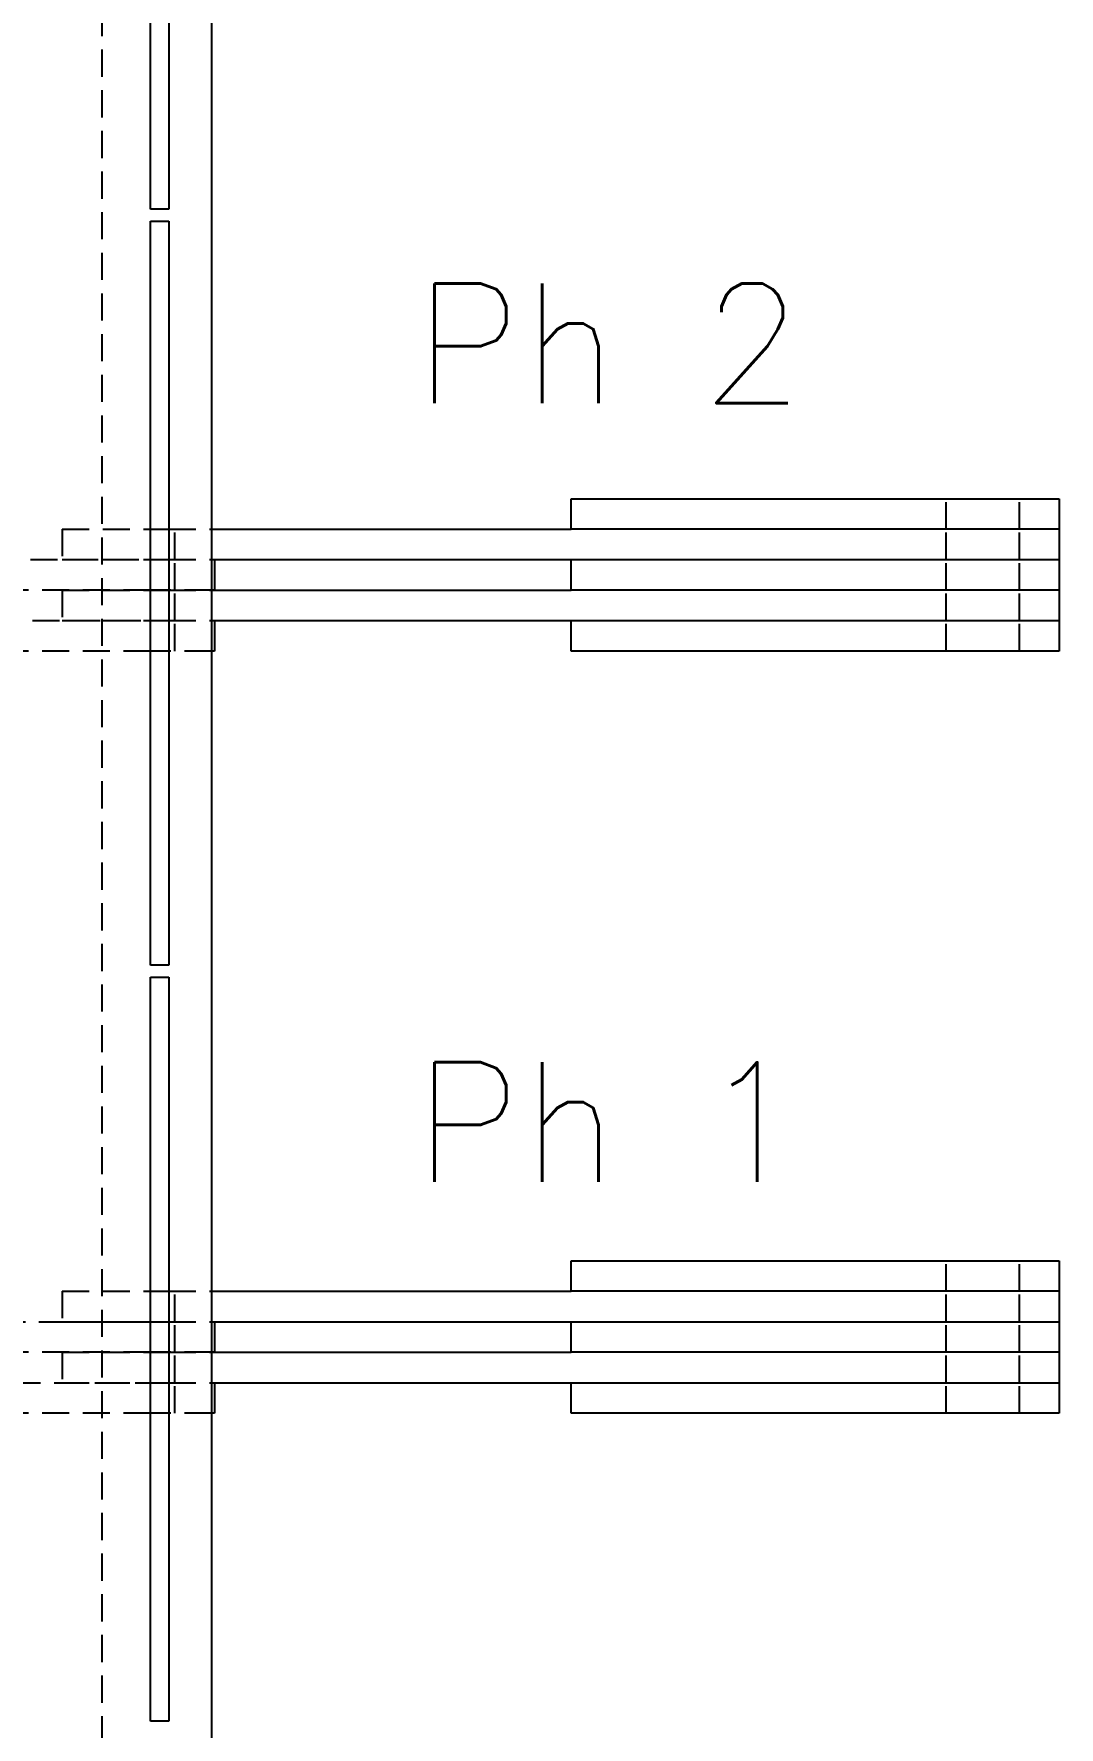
# Model space of a CAD drawing. Header units: millimetres. Extents: x -116965 to 323937, y 291661 to 566926.
# Drawn here: x -11730 to -11610, y 325360.9 to 325559.3 of the extents above; entities that cross this region are included whole.
import ezdxf
from ezdxf.enums import TextEntityAlignment as Align

# ---------------------------------------------------------------- set-up
doc = ezdxf.new("R2010")
doc.units = ezdxf.units.MM
doc.linetypes.add('HIDDEN2', pattern=[4.7625, 3.175, -1.5875])
doc.layers.get('0').update_dxf_attribs({"lineweight": 18})
doc.layers.add('ALPHA', color=255, linetype='Continuous')
doc.layers.add('Pointille_Court', color=40, linetype='HIDDEN2', lineweight=25)
doc.styles.add('SCH_1', font='romans.shx')

msp = doc.modelspace()

# ---------------------------------------------------------------- linework, layer by layer
at = {"layer": 'ALPHA'}
for p, q in [((-11709.236022, 325655.554828), (-11709.236022, 325241.269113)), ((-11716.378879, 325538.769113), (-11716.378879, 325625.911971)), ((-11714.236022, 325625.911971), (-11714.236022, 325538.769113)), ((-11714.236022, 325538.769113), (-11716.378879, 325538.769113)), ((-11716.378879, 325537.340542), (-11714.236022, 325537.340542)), ((-11716.378879, 325450.197685), (-11716.378879, 325537.340542)), ((-11714.236022, 325537.340542), (-11714.236022, 325450.197685)), ((-11667.093173, 325501.269113), (-11667.093173, 325504.840542)), ((-11667.093173, 325504.840542), (-11609.950307, 325504.840542)), ((-11609.950307, 325504.840542), (-11609.950307, 325501.269113)), ((-11716.378879, 325501.269113), (-11714.236022, 325501.269113)), ((-11709.236022, 325501.269113), (-11667.093173, 325501.269113)), ((-11609.950307, 325501.269113), (-11667.093173, 325501.269113)), ((-11609.950307, 325501.269113), (-11609.950307, 325497.697685)), ((-11716.378879, 325497.697685), (-11714.236022, 325497.697685)), ((-11716.378879, 325497.697685), (-11714.236022, 325497.697685)), ((-11709.236022, 325497.697685), (-11708.878879, 325497.697685)), ((-11709.236022, 325497.697685), (-11667.093173, 325497.697685)), ((-11708.878879, 325497.697685), (-11708.878879, 325494.126256)), ((-11667.093173, 325494.126256), (-11667.093173, 325497.697685)), ((-11667.093173, 325497.697685), (-11609.950307, 325497.697685)), ((-11609.950307, 325497.697685), (-11609.950307, 325494.126256)), ((-11714.236022, 325494.126256), (-11716.378879, 325494.126256)), ((-11716.378879, 325494.126256), (-11714.236022, 325494.126256)), ((-11708.878879, 325494.126256), (-11709.236022, 325494.126256)), ((-11709.236022, 325494.126256), (-11667.093173, 325494.126256)), ((-11609.950307, 325494.126256), (-11667.093173, 325494.126256)), ((-11609.950307, 325494.126256), (-11609.950307, 325490.554828)), ((-11716.378879, 325490.554828), (-11714.236022, 325490.554828)), ((-11716.378879, 325490.554828), (-11714.236022, 325490.554828)), ((-11709.236022, 325490.554828), (-11708.878879, 325490.554828)), ((-11709.236022, 325490.554828), (-11667.093173, 325490.554828)), ((-11708.878879, 325490.554828), (-11708.878879, 325486.983399)), ((-11667.093173, 325486.983399), (-11667.093173, 325490.554828)), ((-11667.093173, 325490.554828), (-11609.950307, 325490.554828)), ((-11609.950307, 325490.554828), (-11609.950307, 325486.983399)), ((-11714.236022, 325486.983399), (-11716.378879, 325486.983399)), ((-11708.878879, 325486.983399), (-11709.236022, 325486.983399)), ((-11609.950307, 325486.983399), (-11667.093173, 325486.983399)), ((-11714.236022, 325450.197685), (-11716.378879, 325450.197685)), ((-11716.378879, 325448.769113), (-11714.236022, 325448.769113)), ((-11716.378879, 325361.626256), (-11716.378879, 325448.769113)), ((-11714.236022, 325448.769113), (-11714.236022, 325361.626256)), ((-11667.093173, 325411.983399), (-11667.093173, 325415.554828)), ((-11667.093173, 325415.554828), (-11609.950307, 325415.554828)), ((-11609.950307, 325415.554828), (-11609.950307, 325411.983399)), ((-11716.378879, 325411.983399), (-11714.236022, 325411.983399)), ((-11709.236022, 325411.983399), (-11667.093173, 325411.983399)), ((-11609.950307, 325411.983399), (-11667.093173, 325411.983399)), ((-11609.950307, 325411.983399), (-11609.950307, 325408.411971)), ((-11716.378879, 325408.411971), (-11714.236022, 325408.411971)), ((-11716.378879, 325408.411971), (-11714.236022, 325408.411971)), ((-11709.236022, 325408.411971), (-11708.878879, 325408.411971)), ((-11709.236022, 325408.411971), (-11667.093173, 325408.411971)), ((-11708.878879, 325408.411971), (-11708.878879, 325404.840542)), ((-11667.093173, 325404.840542), (-11667.093173, 325408.411971)), ((-11667.093173, 325408.411971), (-11609.950307, 325408.411971)), ((-11609.950307, 325408.411971), (-11609.950307, 325404.840542)), ((-11714.236022, 325404.840542), (-11716.378879, 325404.840542)), ((-11716.378879, 325404.840542), (-11714.236022, 325404.840542)), ((-11708.878879, 325404.840542), (-11709.236022, 325404.840542)), ((-11709.236022, 325404.840542), (-11667.093173, 325404.840542)), ((-11609.950307, 325404.840542), (-11667.093173, 325404.840542)), ((-11609.950307, 325404.840542), (-11609.950307, 325401.269113)), ((-11716.378879, 325401.269113), (-11714.236022, 325401.269113)), ((-11716.378879, 325401.269113), (-11714.236022, 325401.269113)), ((-11709.236022, 325401.269113), (-11708.878879, 325401.269113)), ((-11709.236022, 325401.269113), (-11667.093173, 325401.269113)), ((-11708.878879, 325401.269113), (-11708.878879, 325397.697685)), ((-11667.093173, 325397.697685), (-11667.093173, 325401.269113)), ((-11667.093173, 325401.269113), (-11609.950307, 325401.269113)), ((-11609.950307, 325401.269113), (-11609.950307, 325397.697685)), ((-11714.236022, 325397.697685), (-11716.378879, 325397.697685)), ((-11708.878879, 325397.697685), (-11709.236022, 325397.697685)), ((-11609.950307, 325397.697685), (-11667.093173, 325397.697685)), ((-11714.236022, 325361.626256), (-11716.378879, 325361.626256))]:
    msp.add_line(p, q, dxfattribs=at)
at = {"layer": 'Pointille_Court'}
for p, q in [((-11722.093164, 325624.126256), (-11722.093164, 325274.840542)), ((-11623.164593, 325501.269113), (-11623.164593, 325504.840542)), ((-11614.593164, 325501.269113), (-11614.593164, 325504.840542)), ((-11726.736022, 325501.269113), (-11726.736022, 325497.697685)), ((-11726.736022, 325501.269113), (-11716.378879, 325501.269113)), ((-11714.236022, 325501.269113), (-11709.236022, 325501.269113)), ((-11713.521736, 325497.697685), (-11713.521736, 325501.269113)), ((-11623.164593, 325497.697685), (-11623.164593, 325501.269113)), ((-11614.593164, 325497.697685), (-11614.593164, 325501.269113)), ((-11739.970919, 325497.697685), (-11716.378879, 325497.697685)), ((-11726.736022, 325497.697685), (-11716.378879, 325497.697685)), ((-11714.236022, 325497.697685), (-11709.236022, 325497.697685)), ((-11714.236022, 325497.697685), (-11709.236022, 325497.697685)), ((-11713.521736, 325494.126256), (-11713.521736, 325497.697685)), ((-11623.164593, 325494.126256), (-11623.164593, 325497.697685)), ((-11614.593164, 325494.126256), (-11614.593164, 325497.697685)), ((-11716.378879, 325494.126256), (-11739.970919, 325494.126256)), ((-11726.736022, 325494.126256), (-11726.736022, 325490.554828)), ((-11726.736022, 325494.126256), (-11716.378879, 325494.126256)), ((-11709.236022, 325494.126256), (-11714.236022, 325494.126256)), ((-11714.236022, 325494.126256), (-11709.236022, 325494.126256)), ((-11713.521736, 325490.554828), (-11713.521736, 325494.126256)), ((-11623.164593, 325490.554828), (-11623.164593, 325494.126256)), ((-11614.593164, 325490.554828), (-11614.593164, 325494.126256)), ((-11734.970919, 325490.554828), (-11716.378879, 325490.554828)), ((-11726.736022, 325490.554828), (-11716.378879, 325490.554828)), ((-11714.236022, 325490.554828), (-11709.236022, 325490.554828)), ((-11714.236022, 325490.554828), (-11709.236022, 325490.554828)), ((-11713.521736, 325486.983399), (-11713.521736, 325490.554828)), ((-11623.164593, 325486.983399), (-11623.164593, 325490.554828)), ((-11614.593164, 325486.983399), (-11614.593164, 325490.554828)), ((-11716.378879, 325486.983399), (-11734.970919, 325486.983399)), ((-11709.236022, 325486.983399), (-11714.236022, 325486.983399)), ((-11623.164593, 325411.983399), (-11623.164593, 325415.554828)), ((-11614.593164, 325411.983399), (-11614.593164, 325415.554828)), ((-11726.736022, 325411.983399), (-11726.736022, 325408.411971)), ((-11726.736022, 325411.983399), (-11716.378879, 325411.983399)), ((-11714.236022, 325411.983399), (-11709.236022, 325411.983399)), ((-11713.521736, 325408.411971), (-11713.521736, 325411.983399)), ((-11623.164593, 325408.411971), (-11623.164593, 325411.983399)), ((-11614.593164, 325408.411971), (-11614.593164, 325411.983399)), ((-11934.231306, 325408.411971), (-11716.378879, 325408.411971)), ((-11726.736022, 325408.411971), (-11716.378879, 325408.411971)), ((-11714.236022, 325408.411971), (-11709.236022, 325408.411971)), ((-11714.236022, 325408.411971), (-11709.236022, 325408.411971)), ((-11713.521736, 325404.840542), (-11713.521736, 325408.411971)), ((-11623.164593, 325404.840542), (-11623.164593, 325408.411971)), ((-11614.593164, 325404.840542), (-11614.593164, 325408.411971)), ((-11716.378879, 325404.840542), (-11934.231306, 325404.840542)), ((-11726.736022, 325404.840542), (-11726.736022, 325401.269113)), ((-11726.736022, 325404.840542), (-11716.378879, 325404.840542)), ((-11709.236022, 325404.840542), (-11714.236022, 325404.840542)), ((-11714.236022, 325404.840542), (-11709.236022, 325404.840542)), ((-11713.521736, 325401.269113), (-11713.521736, 325404.840542)), ((-11623.164593, 325401.269113), (-11623.164593, 325404.840542)), ((-11614.593164, 325401.269113), (-11614.593164, 325404.840542)), ((-11937.231306, 325401.269113), (-11716.378879, 325401.269113)), ((-11726.736022, 325401.269113), (-11716.378879, 325401.269113)), ((-11714.236022, 325401.269113), (-11709.236022, 325401.269113)), ((-11714.236022, 325401.269113), (-11709.236022, 325401.269113)), ((-11713.521736, 325397.697685), (-11713.521736, 325401.269113)), ((-11623.164593, 325397.697685), (-11623.164593, 325401.269113)), ((-11614.593164, 325397.697685), (-11614.593164, 325401.269113)), ((-11716.378879, 325397.697685), (-11937.231306, 325397.697685)), ((-11709.236022, 325397.697685), (-11714.236022, 325397.697685))]:
    msp.add_line(p, q, dxfattribs=at)

# ---------------------------------------------------------------- texts
at = {"style": 'SCH_1'}
for s, p in [('Ph 2', (-11662.710086, 325523.038477)), ('Ph 1', (-11662.710086, 325431.802834))]:
    msp.add_text(s, height=14, dxfattribs=at).set_placement(p, align=Align.MIDDLE)

doc.saveas('drawing.dxf')
